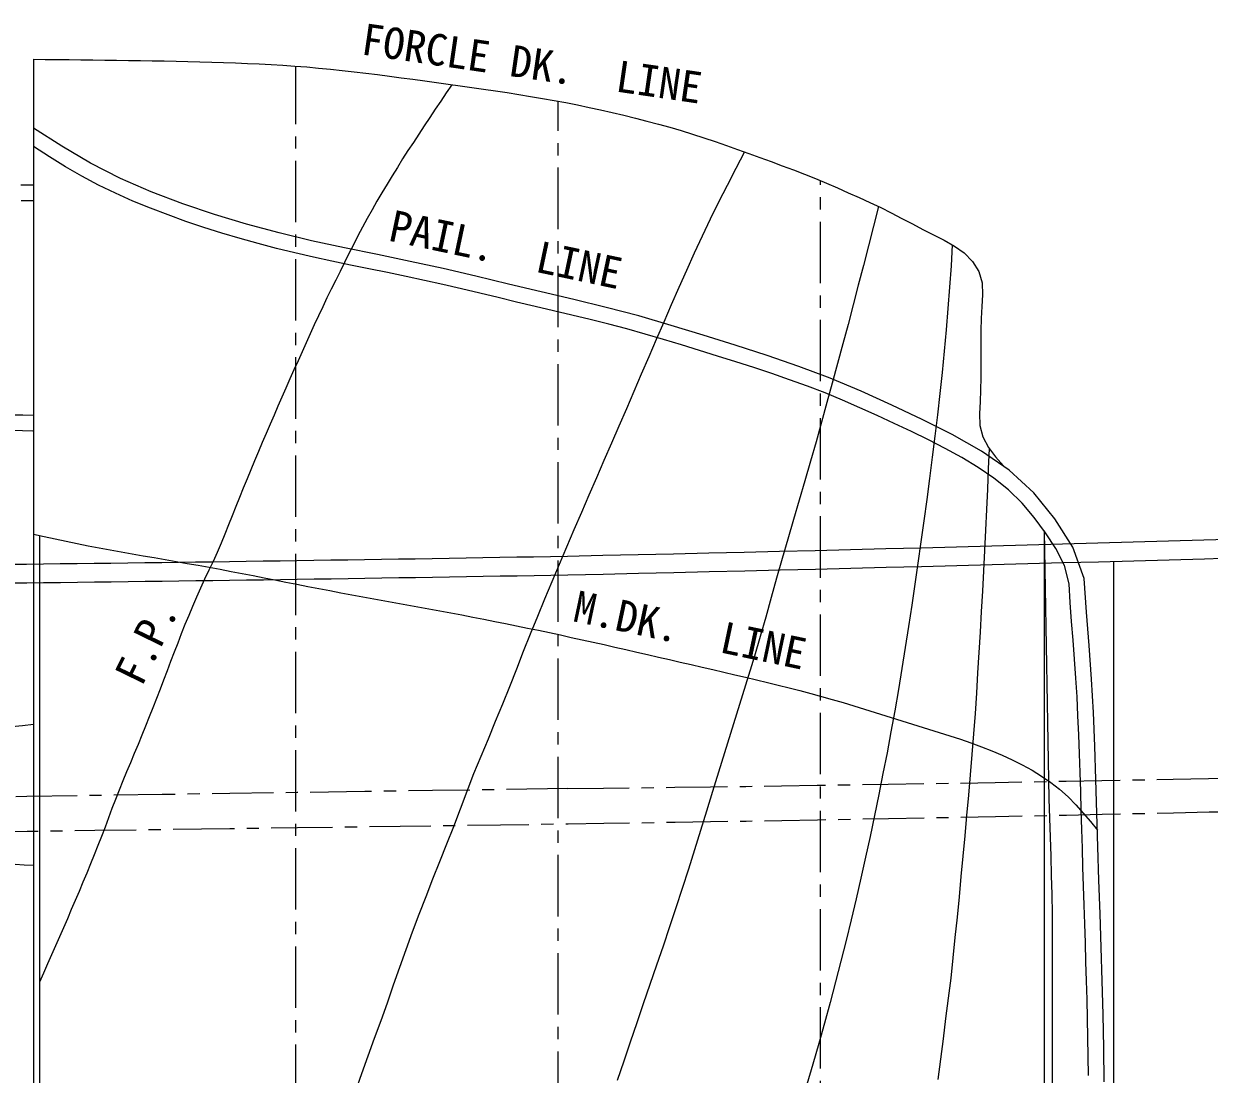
# Model space of a CAD drawing. Units: millimetres, scale not verified. Extents: x -28714 to 28714, y -20310 to 20310.
# Drawn here: x 328 to 5159, y 2268 to 6548 of the extents above; entities that cross this region are included whole.
import ezdxf
from ezdxf.enums import TextEntityAlignment as Align

# ---------------------------------------------------------------- set-up
doc = ezdxf.new("R2010")
doc.units = ezdxf.units.MM
doc.header["$LTSCALE"] = 50
doc.linetypes.add('CHAIN1', pattern=[8, 5, -1, 1, -1])
for name, color, linetype, lineweight in [('0-0_0', 3, 'Continuous', 18), ('0-1', 4, 'CHAIN1', 18), ('0-2_寸法', 2, 'Continuous', 18)]:
    doc.layers.add(name, color=color, linetype=linetype, lineweight=lineweight)
doc.styles.add('ＭＳ ゴシック', font='')
doc.styles.get('ＭＳ ゴシック').set_extended_font_data('MS Gothic')

msp = doc.modelspace()

# ---------------------------------------------------------------- linework, layer by layer
at = {"layer": '0-0_0'}
for p, q in [((367.9, 6402.98), (367.9, -2081.92)), ((392.93, 4463.22), (392.93, -1875.7)), ((4486.2, 4481.52), (4486.2, -1697.9)), ((4768.76, 4358.26), (4768.76, -1697.9))]:
    msp.add_line(p, q, dxfattribs=at)
for points in [[(367.9, 6402.98), (416.33, 6402.56), (464.77, 6402.12), (513.2, 6401.67), (561.64, 6401.2), (610.07, 6400.68), (658.51, 6400.13), (706.94, 6399.52), (755.37, 6398.85), (803.8, 6398.11), (852.23, 6397.29), (900.66, 6396.39), (949.09, 6395.38), (997.51, 6394.27), (1045.94, 6393.05), (1094.35, 6391.71), (1142.77, 6390.22), (1191.18, 6388.53), (1239.57, 6386.6), (1287.96, 6384.39), (1336.33, 6381.84), (1384.68, 6378.91), (1433, 6375.56), (1481.29, 6371.74), (1529.54, 6367.48), (1577.75, 6362.82), (1625.92, 6357.78), (1674.06, 6352.4), (1722.16, 6346.73), (1770.23, 6340.78), (1818.28, 6334.6), (1866.29, 6328.23), (1914.29, 6321.7), (1962.27, 6315.06), (2010.24, 6308.36), (2058.21, 6301.64), (2106.18, 6294.92), (2154.14, 6288.18), (2202.09, 6281.35), (2250.03, 6274.38)], [(2072.38, 6299.65), (2049.83, 6266.23), (2027.3, 6232.79), (2004.82, 6199.33), (1982.41, 6165.81), (1960.1, 6132.23), (1937.9, 6098.58), (1915.84, 6064.83), (1893.95, 6030.97), (1872.26, 5996.99), (1850.77, 5962.87), (1829.53, 5928.6), (1808.56, 5894.17), (1787.88, 5859.56), (1767.53, 5824.76), (1747.52, 5789.75), (1727.88, 5754.54), (1708.65, 5719.11), (1689.84, 5683.44), (1671.5, 5647.54), (1653.62, 5611.4), (1635.91, 5575.19), (1617.83, 5539.15), (1599.58, 5503.2), (1581.57, 5467.13), (1563.88, 5430.9), (1546.48, 5394.53), (1529.33, 5358.04), (1512.39, 5321.46), (1495.62, 5284.79), (1478.99, 5248.06), (1462.47, 5211.28), (1446.01, 5174.48), (1429.59, 5137.66), (1413.2, 5100.82), (1396.86, 5063.96), (1380.58, 5027.08), (1364.36, 4990.17), (1348.22, 4953.22), (1332.17, 4916.24)], [(2250.03, 6274.38), (2297.93, 6267.22), (2345.8, 6259.8), (2393.62, 6252.08), (2441.37, 6243.99), (2489.06, 6235.48), (2536.65, 6226.51), (2584.16, 6217.07), (2631.58, 6207.18), (2678.91, 6196.87), (2726.15, 6186.17), (2773.3, 6175.09), (2820.35, 6163.6), (2867.3, 6151.66), (2914.1, 6139.19), (2960.74, 6126.13), (3007.2, 6112.44), (3053.49, 6098.15), (3099.59, 6083.3), (3145.51, 6067.89), (3191.28, 6052.03), (3236.92, 6035.82), (3282.49, 6019.4), (3328.02, 6002.88), (3373.56, 5986.37), (3419.05, 5969.73), (3464.42, 5952.78), (3509.6, 5935.3), (3554.49, 5917.12), (3599.13, 5898.32), (3643.58, 5879.07), (3687.92, 5859.57), (3732.15, 5839.83), (3776.17, 5819.62), (3819.85, 5798.7), (3863.14, 5776.97), (3906.16, 5754.71), (3949.06, 5732.22), (3992.01, 5709.84), (4035.19, 5687.88)], [(3226.91, 5238.1), (3096.31, 5278.75), (2965.6, 5319.03), (2834.32, 5357.38), (2702.02, 5392.09), (2569.06, 5424.15), (2435.93, 5455.5), (2302.94, 5487.46), (2169.97, 5519.49), (2036.78, 5550.61), (1903.18, 5579.88), (1769.18, 5607.29), (1635.15, 5634.54), (1501.47, 5663.47), (1368.52, 5695.55), (1236.5, 5731.28), (1105.6, 5770.94), (976.06, 5814.81), (848.22, 5863.41), (722.82, 5917.96), (600.85, 5979.8), (483.07, 6049.31), (367.9, 6123.08)], [(702.84, 5857.21), (633.45, 5890.83), (565.3, 5926.89), (498.52, 5965.43), (432.85, 6005.85), (367.9, 6047.4)], [(3264.86, 6025.77), (3229.21, 5957.76), (3193.86, 5889.59), (3159.14, 5821.1), (3125.31, 5752.16), (3092.37, 5682.79), (3060.18, 5613.08), (3028.58, 5543.08), (2997.45, 5472.89), (2966.64, 5402.55), (2935.99, 5332.14), (2905.45, 5261.68), (2874.98, 5191.19), (2844.55, 5120.69), (2814.13, 5050.18), (2783.69, 4979.68), (2753.21, 4909.2), (2722.66, 4838.74), (2692.07, 4768.31), (2661.46, 4697.88), (2630.89, 4627.44), (2600.39, 4556.96), (2570, 4486.44), (2539.75, 4415.86), (2509.68, 4345.2), (2479.83, 4274.45), (2450.27, 4203.57), (2421.05, 4132.56), (2392.21, 4061.39), (2363.73, 3990.08), (2335.42, 3918.69), (2307.1, 3847.32), (2278.56, 3776.02), (2249.61, 3704.9), (2220.17, 3633.98), (2190.62, 3563.1), (2161.48, 3492.05), (2133.28, 3420.62), (2106.19, 3348.77), (2079.19, 3276.88)], [(367.9, 5890.37), (316.76, 5890.49)], [(3592.93, 5043.79), (3521.01, 5071.6), (3448.55, 5097.96), (3375.66, 5123.12), (3302.46, 5147.34), (3229.02, 5170.86), (3155.44, 5193.92), (3081.8, 5216.77), (3008.14, 5239.59), (2934.4, 5262.13), (2860.45, 5283.97), (2786.19, 5304.73), (2711.58, 5324.21), (2636.73, 5342.73), (2561.73, 5360.64), (2486.67, 5378.29), (2411.63, 5396.01), (2336.64, 5413.99), (2261.69, 5432.11), (2186.73, 5450.18), (2111.72, 5468.04), (2036.62, 5485.51), (1961.39, 5502.42), (1885.99, 5518.6), (1810.47, 5534.16), (1734.89, 5549.42), (1659.32, 5564.73), (1583.82, 5580.42), (1508.47, 5596.79), (1433.34, 5614.14), (1358.47, 5632.59), (1283.89, 5652.16), (1209.63, 5672.93), (1135.73, 5694.94), (1062.22, 5718.23), (989.15, 5742.85), (916.57, 5768.88), (844.56, 5796.46), (773.27, 5825.83), (702.84, 5857.21)], [(367.73, 5826.87), (317.85, 5826.99)], [(3810.48, 5803.28), (3790.12, 5723.23), (3769.72, 5643.18), (3749.23, 5563.16), (3728.61, 5483.17), (3707.83, 5403.23), (3686.83, 5323.34), (3665.6, 5243.51), (3644.16, 5163.74), (3622.53, 5084.01), (3600.74, 5004.34), (3578.72, 4924.72), (3556.42, 4845.19), (3533.76, 4765.75), (3510.78, 4686.41), (3487.61, 4607.12), (3464.4, 4527.85), (3441.29, 4448.54), (3418.42, 4369.17), (3395.91, 4289.69), (3373.71, 4210.13), (3351.49, 4130.57), (3328.9, 4051.11), (3305.67, 3971.85), (3281.8, 3892.77), (3257.46, 3813.83), (3232.81, 3734.99), (3208, 3656.2), (3183.19, 3577.41), (3158.55, 3498.57), (3134.16, 3419.65), (3109.93, 3340.68), (3085.71, 3261.71), (3061.35, 3182.78), (3036.68, 3103.94), (3011.57, 3025.25), (2985.86, 2946.75), (2959.62, 2868.43), (2933, 2790.23), (2906.15, 2712.11)], [(4035.19, 5687.88), (4078.46, 5666.11), (4120.65, 5642.35), (4160.02, 5614.2), (4193.86, 5579.66), (4219.13, 5538.48), (4233.03, 5492.24), (4235, 5443.92), (4231.72, 5395.6), (4229.1, 5347.23), (4227.85, 5298.81), (4227.51, 5250.38), (4227.59, 5201.94), (4227.64, 5153.5), (4227.37, 5105.07), (4226.56, 5056.64), (4224.98, 5008.23), (4222.47, 4959.85), (4223.85, 4911.52), (4236.55, 4864.89), (4258.59, 4821.84), (4287.46, 4782.99), (4319.81, 4746.95)], [(4111.51, 5647.89), (4106.46, 5561.05), (4100.64, 5474.25), (4094, 5387.52), (4086.62, 5300.84), (4078.56, 5214.22), (4069.89, 5127.67), (4060.66, 5041.17), (4050.9, 4954.73), (4040.67, 4868.34), (4030.01, 4782), (4018.97, 4695.72), (4007.59, 4609.47), (3995.9, 4523.27), (3983.95, 4437.1), (3971.76, 4350.97), (3959.31, 4264.88), (3946.57, 4178.82), (3933.5, 4092.82), (3920.04, 4006.88), (3906.15, 3921), (3891.81, 3835.2), (3876.95, 3749.49), (3861.56, 3663.87), (3845.65, 3578.35), (3829.21, 3492.92), (3812.24, 3407.61), (3794.74, 3322.39), (3776.72, 3237.29), (3758.18, 3152.3), (3739.11, 3067.42), (3719.53, 2982.66), (3699.42, 2898.03), (3678.79, 2813.52), (3657.63, 2729.14), (3635.92, 2644.9), (3613.66, 2560.81), (3590.84, 2476.86), (3567.45, 2393.08), (3543.49, 2309.45)], [(4730.93, 2238.09), (4728.61, 2374.85), (4725.52, 2511.59), (4721.83, 2648.31), (4717.74, 2785.03), (4713.47, 2921.73), (4709.2, 3058.44), (4705.02, 3195.15), (4700.88, 3331.86), (4696.72, 3468.57), (4692.13, 3605.27), (4686.43, 3741.93), (4678.96, 3878.5), (4669.04, 4014.91), (4658.29, 4151.26), (4648.65, 4287.66), (4602.74, 4415.58), (4529.18, 4530.82), (4443.3, 4637.15), (4342.69, 4729.58), (4230, 4806.97), (4110.89, 4874.14), (3988.8, 4935.78), (3865.25, 4994.45), (3740.61, 5050.77), (3614.45, 5103.58), (3486.48, 5151.86), (3357.12, 5196.25), (3226.91, 5238.1)], [(4660.42, 2572.33), (4658.27, 2649.41), (4656, 2726.48), (4653.65, 2803.56), (4651.25, 2880.63), (4648.82, 2957.7), (4646.4, 3034.77), (4644.03, 3111.84), (4641.68, 3188.91), (4639.34, 3265.99), (4637.01, 3343.06), (4634.69, 3420.14), (4632.29, 3497.21), (4629.7, 3574.27), (4626.82, 3651.33), (4623.5, 3728.36), (4619.63, 3805.38), (4615.08, 3882.35), (4609.71, 3959.27), (4603.59, 4036.14), (4597.42, 4113), (4592.2, 4189.93), (4587.23, 4266.87), (4568.61, 4341.37), (4532.77, 4409.57), (4491.08, 4474.42), (4445.57, 4536.65), (4395.52, 4595.28), (4340.33, 4649.09), (4280.17, 4697.28), (4216.42, 4740.63), (4150.27, 4780.24), (4082.63, 4817.26), (4014.06, 4852.52), (3944.85, 4886.5), (3875.23, 4919.66), (3805.32, 4952.18), (3735.02, 4983.86), (3664.25, 5014.48), (3592.93, 5043.79)], [(-582.98, 4962.48), (-539.76, 4963.49), (-496.54, 4964.3), (-453.31, 4964.92), (-410.08, 4965.35), (-366.86, 4965.61), (-323.63, 4965.7), (-280.4, 4965.65), (-237.17, 4965.44), (-193.94, 4965.11), (-150.71, 4964.64), (-107.49, 4964.06), (-64.26, 4963.38), (-21.04, 4962.6), (22.18, 4961.73), (65.4, 4960.79), (108.62, 4959.78), (151.83, 4958.71), (195.05, 4957.59), (238.26, 4956.44), (281.47, 4955.25), (324.69, 4954.05), (367.9, 4952.84)], [(-580.18, 4899.01), (-537.17, 4900.02), (-494.15, 4900.83), (-451.14, 4901.44), (-408.12, 4901.86), (-365.1, 4902.11), (-322.08, 4902.2), (-279.06, 4902.14), (-236.04, 4901.93), (-193.02, 4901.59), (-150, 4901.13), (-106.98, 4900.55), (-63.97, 4899.87), (-20.95, 4899.09), (22.06, 4898.22), (65.07, 4897.28), (108.08, 4896.27), (151.09, 4895.21), (194.1, 4894.1), (237.1, 4892.95), (280.11, 4891.77), (323.11, 4890.57), (366.11, 4889.36)], [(1332.17, 4916.24), (1316.21, 4879.21), (1300.36, 4842.14), (1284.62, 4805.02), (1269, 4767.85), (1253.51, 4730.63), (1238.16, 4693.35), (1222.96, 4656.01), (1207.91, 4618.6), (1193.02, 4581.14), (1178.19, 4543.65), (1163.28, 4506.19), (1148.15, 4468.82), (1132.67, 4431.59), (1116.71, 4394.57), (1100.12, 4357.82), (1082.9, 4321.36), (1065.53, 4284.98), (1048.56, 4248.41), (1032.11, 4211.6), (1016.12, 4174.59), (1000.54, 4137.4), (985.31, 4100.07), (970.37, 4062.62), (955.67, 4025.08), (941.15, 3987.47), (926.75, 3949.81), (912.41, 3912.13), (898.08, 3874.45), (883.68, 3836.79), (869.18, 3799.17), (854.55, 3761.6), (839.78, 3724.09), (824.84, 3686.64), (809.72, 3649.26), (794.41, 3611.96), (778.91, 3574.75), (763.28, 3537.58), (747.66, 3500.41), (732.2, 3463.17)], [(4261.11, 4817.92), (4258.06, 4734.76), (4254.86, 4651.6), (4251.33, 4568.46), (4247.43, 4485.33), (4243.21, 4402.22), (4238.74, 4319.12), (4234.11, 4236.03), (4229.38, 4152.95), (4224.62, 4069.87), (4219.8, 3986.79), (4214.84, 3903.72), (4209.63, 3820.66), (4204.11, 3737.63), (4198.19, 3654.62), (4191.77, 3571.65), (4184.8, 3488.73), (4177.42, 3405.84), (4169.82, 3322.97), (4162.15, 3240.1), (4154.5, 3157.24), (4146.93, 3074.36), (4139.23, 2991.5), (4131.01, 2908.69), (4122.44, 2825.92), (4113.89, 2743.14), (4104.9, 2660.41), (4094.87, 2577.8), (4084.19, 2495.27), (4073.79, 2412.7), (4063.78, 2330.09), (4053.09, 2247.56)], [(4486.2, 4481.52), (4487.54, 4403.56), (4488.88, 4325.6), (4490.21, 4247.65), (4491.53, 4169.69), (4492.82, 4091.73), (4494.09, 4013.77), (4495.34, 3935.81), (4496.54, 3857.85), (4497.72, 3779.89), (4498.93, 3701.93), (4500.24, 3623.98), (4501.72, 3546.02), (4503.43, 3468.07), (4505.46, 3390.13), (4507.77, 3312.2), (4510.22, 3234.26), (4512.63, 3156.33), (4514.85, 3078.4), (4516.71, 3000.45), (4518.04, 2922.49), (4518.73, 2844.53), (4518.9, 2766.56), (4518.73, 2688.59), (4518.42, 2610.62), (4518.16, 2532.65), (4518.14, 2454.68), (4518.34, 2376.72), (4518.51, 2298.75), (4518.38, 2220.78)], [(732.2, 3463.17), (717.04, 3425.82), (702.31, 3388.29), (687.98, 3350.6), (673.83, 3312.85), (659.62, 3275.12), (645.13, 3237.5), (630.34, 3199.99), (615.35, 3162.56), (600.2, 3125.2), (584.91, 3087.89), (569.47, 3050.65), (553.9, 3013.46), (538.21, 2976.32), (522.4, 2939.23), (506.47, 2902.19), (490.45, 2865.2), (474.33, 2828.24), (458.14, 2791.32), (441.89, 2754.42), (425.59, 2717.54), (409.27, 2680.68), (392.93, 2643.82)], [(-446.3, 3249.37), (-409.54, 3241.93), (-372.75, 3234.68), (-335.92, 3227.64), (-299.05, 3220.79), (-262.15, 3214.11), (-225.23, 3207.57), (-188.28, 3201.14), (-151.32, 3194.81), (-114.35, 3188.55), (-77.37, 3182.34), (-40.38, 3176.17), (-3.39, 3170.04), (33.62, 3163.96), (70.62, 3157.91), (107.64, 3151.9), (144.66, 3145.93), (181.68, 3139.99), (218.73, 3134.15), (255.84, 3128.77), (293.07, 3124.32), (330.44, 3121.23), (367.9, 3119.55)], [(2079.19, 3276.88), (2051.41, 3205.29), (2023.03, 3133.94), (1994.48, 3062.65), (1966.18, 2991.27), (1938.53, 2919.63), (1911.68, 2847.68), (1885.45, 2775.51), (1859.65, 2703.18), (1834.08, 2630.77), (1808.54, 2558.35), (1782.82, 2486), (1756.78, 2413.76), (1730.51, 2341.6), (1704.23, 2269.44), (1678.16, 2197.21)], [(2906.15, 2712.11), (2879.26, 2634.01), (2852.47, 2555.87), (2825.92, 2477.65), (2799.56, 2399.37), (2773.23, 2321.07), (2746.79, 2242.81)], [(4667.04, 2263.97), (4665.74, 2341.07), (4664.19, 2418.16), (4662.4, 2495.25), (4660.42, 2572.33)], [(3543.49, 2309.45), (3519, 2225.98)]]:
    msp.add_lwpolyline(points, dxfattribs=at)
for centre, radius, start, end in [((-5887.97, 389034.47), 384747.59, 271.25572, 272.62924), ((-5887.97, 389034.47), 384823.79, 271.25569, 272.62944), ((-3652.11, 350247.54), 345923.75, 270.29609, 271.02626), ((-3652.11, 350247.54), 345999.95, 270.29612, 271.02629)]:
    msp.add_arc(centre, radius, start, end, dxfattribs=at)
at = {"layer": '0-1'}
for p, q in [((1436.53, -1460.95), (1436.53, 6375.29)), ((2505.34, -1088.3), (2505.34, 6232.47)), ((3574.14, -908.75), (3574.14, 5908.92))]:
    msp.add_line(p, q, dxfattribs=at)
at = {"layer": '0-1', "color": 3, "linetype": 'Continuous'}
for points in [[(367.9, 4468.99), (412.29, 4458.83), (456.77, 4449.01), (501.32, 4439.56), (545.94, 4430.46), (590.63, 4421.68), (635.37, 4413.16), (680.15, 4404.87), (724.97, 4396.77), (769.81, 4388.82), (814.67, 4380.96), (859.55, 4373.17), (904.42, 4365.4), (949.29, 4357.6), (994.15, 4349.74), (1038.99, 4341.78), (1083.81, 4333.66), (1128.59, 4325.37), (1173.34, 4316.91), (1218.06, 4308.31), (1262.77, 4299.61), (1307.46, 4290.84), (1352.14, 4282.03), (1396.82, 4273.21), (1441.51, 4264.41), (1486.21, 4255.67), (1530.92, 4247.01), (1575.65, 4238.46), (1620.41, 4230.05), (1665.19, 4221.74), (1709.98, 4213.52), (1754.79, 4205.35), (1799.6, 4197.23), (1844.42, 4189.12), (1889.23, 4181), (1934.04, 4172.85), (1978.84, 4164.64), (2023.62, 4156.35), (2068.38, 4147.96), (2113.13, 4139.47)], [(2113.13, 4139.47), (2157.85, 4130.86), (2202.55, 4122.14), (2247.23, 4113.31), (2291.89, 4104.36), (2336.52, 4095.3), (2381.13, 4086.12), (2425.71, 4076.83), (2470.27, 4067.42), (2514.81, 4057.89), (2559.32, 4048.24), (2603.8, 4038.48), (2648.27, 4028.62), (2692.71, 4018.66), (2737.13, 4008.63), (2781.54, 3998.54), (2825.94, 3988.4), (2870.33, 3978.21), (2914.72, 3968.01), (2959.1, 3957.79), (3003.48, 3947.56), (3047.86, 3937.31), (3092.23, 3927.04), (3136.59, 3916.74), (3180.94, 3906.41), (3225.29, 3896.04), (3269.63, 3885.62), (3313.94, 3875.1), (3358.22, 3864.45), (3402.46, 3853.63), (3446.64, 3842.58), (3490.76, 3831.29), (3534.8, 3819.69), (3578.75, 3807.75), (3622.6, 3795.42), (3666.32, 3782.68), (3709.93, 3769.56), (3753.46, 3756.15), (3796.92, 3742.55), (3840.35, 3728.84)], [(3840.35, 3728.84), (3883.78, 3715.13), (3927.24, 3701.5), (3970.75, 3688.03), (4014.27, 3674.62), (4057.76, 3661.09), (4101.15, 3647.27), (4144.4, 3632.99), (4187.43, 3618.08), (4230.18, 3602.39), (4272.58, 3585.74), (4314.52, 3568), (4355.91, 3549.01), (4396.63, 3528.62), (4436.51, 3506.62), (4475.34, 3482.83), (4512.89, 3457.07), (4548.88, 3429.17), (4582.98, 3398.99), (4615, 3366.62), (4645.31, 3332.63), (4674.44, 3297.63), (4702.99, 3262.14)], [(-606.09, 3639.56), (-561.74, 3640.65), (-517.4, 3641.76), (-473.05, 3642.88), (-428.71, 3644.04), (-384.37, 3645.24), (-340.03, 3646.49), (-295.69, 3647.83), (-251.35, 3649.3), (-207.02, 3650.92), (-162.7, 3652.72), (-118.39, 3654.75), (-74.09, 3657.02), (-29.8, 3659.57), (14.46, 3662.43), (58.71, 3665.62), (102.93, 3669.13), (147.12, 3672.89), (191.3, 3676.88), (235.47, 3681.04), (279.62, 3685.33), (323.76, 3689.7), (367.9, 3694.12)]]:
    msp.add_lwpolyline(points, dxfattribs=at)
at = {"layer": '0-1'}
for centre, radius, start, end in [((-1176.53, 319146.72), 315736.77, 270.67548, 272.35978), ((-1868.39, 312327.26), 309070.01, 270.81851, 272.53969), ((38430.32, -2522247.21), 2525934, 90.814, 90.91404), ((-19656.79, 1551023.28), 1547893.75, 270.65866, 270.8219)]:
    msp.add_arc(centre, radius, start, end, dxfattribs=at)

# ---------------------------------------------------------------- texts
at = {"layer": '0-2_寸法', "style": 'ＭＳ ゴシック'}
for s, rotation, p in [('FORCLE DK.  LINE', 351.708, (1693.42, 6385.56)), ('PAIL.  LINE', 348.045, (1802.02, 5627.42)), ('M.DK.  LINE', 348.045, (2552.71, 4077.28)), ('F.P.', 64.007, (844, 3827.09))]:
    msp.add_text(s, height=128.3, rotation=rotation, dxfattribs=at).set_placement(p, align=Align.BOTTOM_LEFT)

doc.saveas('drawing.dxf')
